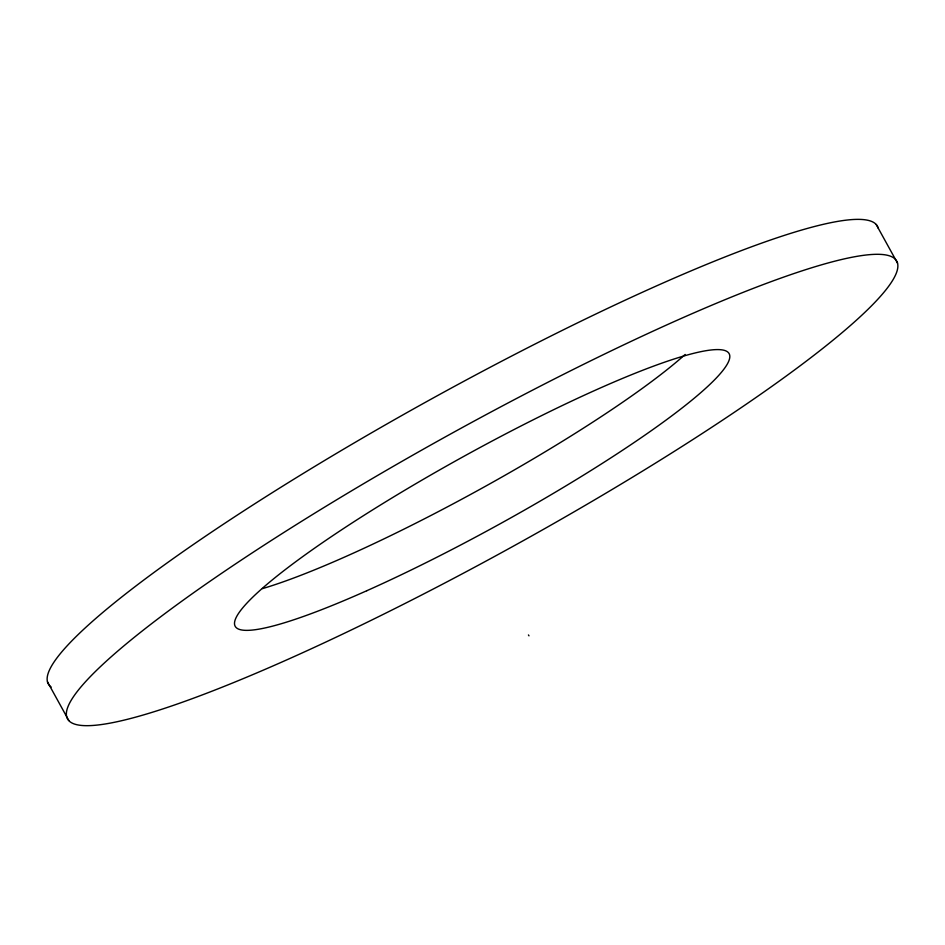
<?xml version="1.0" encoding="UTF-8"?>
<svg xmlns="http://www.w3.org/2000/svg" width="945" height="945" viewBox="0 0 945 945"><rect width="100%" height="100%" fill="white"/><g stroke="black" fill="none" stroke-linecap="round" stroke-linejoin="round"><path stroke-width="1.42" d="M528.444 634.957L528.976 635.831M876.192 224.473L897.514 263.123A473.528 64.26 -28.9 0 1 289.442 658.677A473.528 64.26 -28.9 0 1 259.485 548.135A473.528 64.26 -28.9 0 1 897.514 263.123M47.486 681.877L68.808 720.527M51.184 687.039A473.528 64.26 -28.9 0 1 425.203 402.416A473.528 64.26 -28.9 0 1 878.212 228.17M685.149 354.469A282.106 38.284 -28.9 0 1 262.45 588.629M366.778 590.731A282.106 38.284 -28.9 0 0 729.623 354.93A282.106 38.284 -28.9 0 0 350.052 524.274A282.106 38.284 -28.9 0 0 366.778 590.731"/></g></svg>
